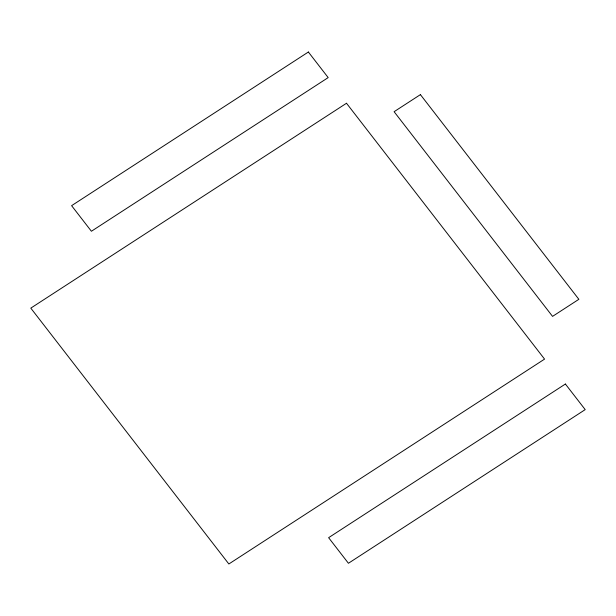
<?xml version="1.0" encoding="UTF-8"?>
<svg xmlns="http://www.w3.org/2000/svg" width="616" height="616" viewBox="0 0 616 616"><rect width="100%" height="100%" fill="white"/><g stroke="black" fill="none" stroke-linecap="round" stroke-linejoin="round"><path stroke-width="0.92" d="M308.377 52.014L71.602 205.667L91.407 231.254L328.182 77.601L308.377 52.014M346.5 103.249L30.8 308.131L228.859 563.987L544.559 359.113L346.5 103.249M420.412 94.625L394.101 111.696L552.552 316.385L578.863 299.314L420.412 94.625M565.396 384.03L328.621 537.683L348.425 563.27L585.2 409.617L565.396 384.03"/></g></svg>
